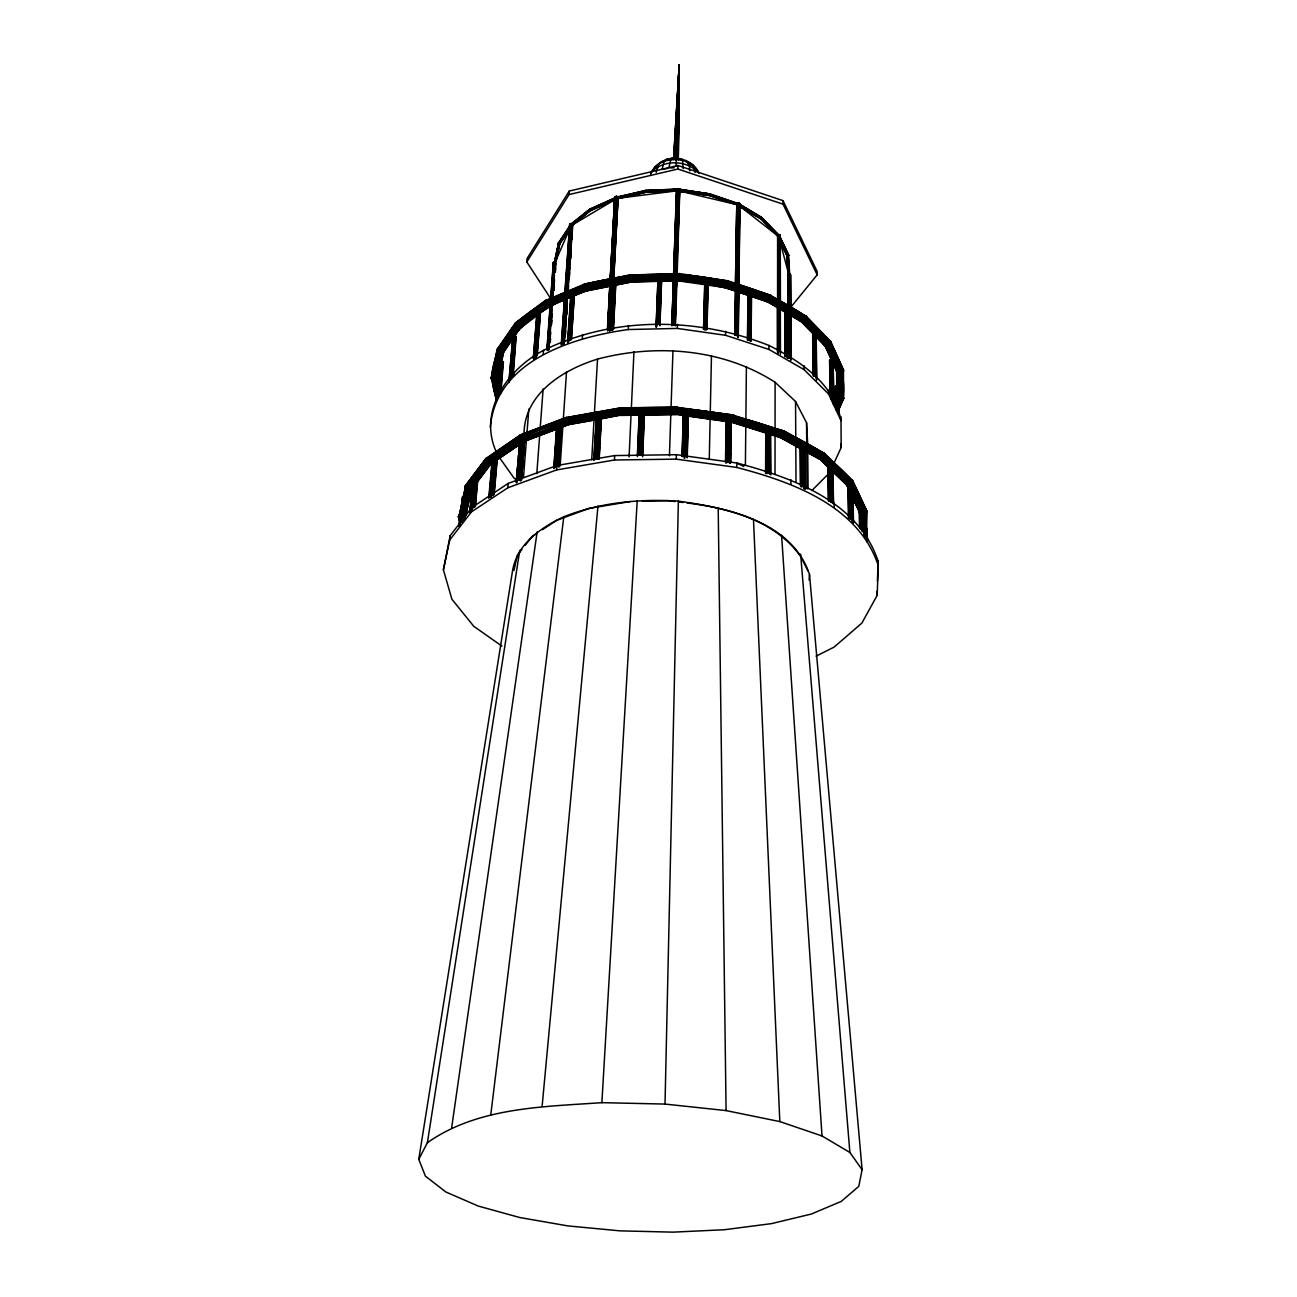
<?xml version="1.0" encoding="UTF-8"?>
<svg xmlns="http://www.w3.org/2000/svg" width="1297" height="1297" viewBox="0 0 1297 1297"><rect width="100%" height="100%" fill="white"/><g stroke="black" fill="none" stroke-linecap="round" stroke-linejoin="round"><path stroke-width="1.5" d="M775.022 474.524L775.055 434.414M775.055 428.399L775.103 382.275C723.013 348.698 656.59 343.543 597.528 359.091C562.947 369.758 523.972 393.85 524.02 434.43M777.584 353.108L777.584 306.611M777.584 300.547L777.6 234.838L779.692 234.789L780.048 236.378M777.811 353.124L777.973 306.465M777.811 300.58L777.973 234.676M618.15 197.76L616.529 196.366L614.697 197.42L610.32 279.26M768.246 473.373L768.375 428.123L767.062 428.302L766.9 473.551M768.959 345.472C800.346 360.955 834.295 383.928 841.04 420.633L828.588 394.012L804.091 369.629L768.943 349.444L768.959 345.472C697.3 316.922 613.4 316.079 543.524 350.368C507.678 369.159 477.88 410.971 496.2 451.778M768.926 473.437L768.375 428.123M769.559 473.583L769.056 428.188M769.996 473.989L770.094 432.712M770.094 473.843L769.672 428.35M770.499 474.151L770.207 428.594M770.823 474.913L770.661 428.999M765.587 473.243L765.797 429.21M765.846 473.616L766.511 428.545L766.349 471.816M767.548 473.405L767.694 428.156M785.674 356.026L785.577 311.961L785.22 313.582M677.861 190.951L646.003 192.134L618.134 198.506L646.101 192.232L645.857 190.351L677.942 189.151M646.101 192.232L645.906 190.367L615.686 197.857L646.117 190.983M735.853 284.837L736.826 203.37L738.868 202.948L739.922 204.359M747.818 338.987L748.239 294.727M748.158 338.776L748.58 294.5M748.58 338.614L749.001 294.338M749.034 340.544L749.471 294.257M749.536 340.544L749.958 294.257M750.006 340.625L750.428 294.338M750.444 340.771L750.85 294.484M750.785 340.998L751.19 294.711M751.044 341.257L751.579 295.262M678.218 158.039L679.223 64.85L673.532 159.612M678.234 159.401L679.223 64.85L673.646 159.012M678.299 159.823L679.223 64.85L673.905 158.672M745.402 465.299L745.791 427.005M745.872 418.947L746.407 366.548M747.461 339.846L748.012 294.986L747.591 340.138M678.023 158.996L679.223 64.85L674.294 158.364M735.253 335.112L735.788 290.868M735.675 334.853L736.21 290.496M736.274 284.448L737.263 203.078L736.534 204.748M737.523 336.831L738.123 290.22M738.204 284.14L739.258 203.094M737.636 336.815L737.944 308.41M738.625 260.34L739.339 205.996L761.615 219.161L762.231 217.766L738.269 203.418L737.555 204.391L709.524 194.874L679.952 190.691L679.579 189.022L677.472 188.681L676.483 189.654L673.629 273.748M737.863 337.025L738.463 290.431M738.544 284.351L739.598 203.305M738.123 337.285L738.723 290.674M738.771 286.637L739.841 203.564M816.056 656.185L834.101 647.106L861.889 623.079L877.21 595.291L878.231 565.362C858.241 505.652 792.354 482.03 736.809 467.439L736.858 463.013L676.385 454.696L614.665 455.571L557.013 465.493L508.197 483.408L471.849 507.549L450.14 535.726L443.396 569.837L451.907 599.246L473.778 626.321L501.939 646.101M738.269 337.56L738.852 290.966M738.917 286.913L739.971 203.856M777.6 234.838L777.422 235.908M677.958 158.623L679.223 64.85L674.797 158.137M730.454 463.256L731.119 417.893M730.6 462.462L731.346 418.266M735.415 289.231L734.767 335.534L735.642 288.955M735.464 285.21L736.826 203.37L735.415 285.259M735.318 335.015L735.934 290.658M736.015 284.627L737.134 203.143L737.118 204.002L738.463 203.483M735.723 334.675L736.307 292.133M736.42 284.027L737.523 202.981M736.177 334.594L736.761 292.052M736.858 283.946L737.961 202.883M736.664 334.594L737.231 292.036M737.328 283.93L738.415 202.883M737.118 334.658L737.685 292.101M737.798 283.994L738.868 202.948M737.782 336.734L738.155 308.54M738.625 272.321L739.501 205.899L761.793 219.031L739.776 205.558M725.461 462.202L726.271 418.007M725.834 463.029L726.579 417.65M726.32 447.141L726.742 421.509M726.304 462.737L727.033 417.358L728.946 417.002L730.746 417.553L730.081 462.932M726.839 447.4L726.968 439.521M726.887 462.526L727.601 417.148M727.552 462.413L728.265 417.018M728.249 462.397L728.946 417.002M728.93 462.478L729.611 417.083M729.546 462.656L730.227 417.277M729.838 463.094L729.984 453.237M730.292 462.802L730.438 452.945M730.843 425.335L730.908 421.395M677.666 152.949L679.223 64.85L677.212 113.066M677.666 158.639L679.223 64.85L675.397 157.877M768.943 349.444L725.574 335.291L725.639 331.286M777.989 235.697L778.411 234.595L778.427 300.191L778.557 234.595L778.767 301.228M859.506 527.522L859.83 511.375L860.77 514.115L852.405 496.394M709.281 458.781L710.14 418.347M710.27 412.284L711.469 355.67M815.197 334.172L812.668 335.08L815.148 336.247M859.911 527.701L860.138 512.655M860.414 527.036L860.559 519.465M677.666 133.121L679.223 64.85L677.52 113.098M677.18 158.234L679.223 64.85L675.948 159.871M862.1 1169.683L849.875 1152.466L822.022 1135.961L779.821 1121.581L726.077 1110.589L665.021 1104.071L678.38 501.145C639.551 498.68 600.203 502.442 563.79 516.757C540.962 527.62 517.341 543.638 512.623 570.323L418.769 1159.34L425.416 1176.152L445.925 1192.024L478.204 1206.048L519.757 1217.526L567.924 1225.908L619.95 1230.853L673.062 1232.15L724.504 1229.718L771.488 1223.622L811.274 1214.057L841.186 1201.444L858.792 1186.366L862.1 1169.683L809.506 574.49C791.883 521.329 727.179 507.84 678.38 501.145M706.719 328.092L707.74 283.703M706.768 329.519L707.984 283.978M707.011 329.26L708.13 284.286M863.235 518.573L863.316 514.747L865.877 513.677L866.785 510.791L852.778 480.879L824.454 453.431L783.972 430.928L732.675 415.559M864.175 518.427L864.256 514.569M703.509 329.26L704.774 283.719L703.704 328.092M704.044 327.882L705.114 283.492M704.417 317.652L704.903 297.499M704.417 329.73L705.519 283.346M704.855 317.797L704.936 313.777M704.903 329.649L705.99 283.265M705.39 329.649L706.427 285.275M705.876 329.73L706.914 285.356M706.427 329.746L707.335 285.502M864.759 529.662L865.131 514.212L863.429 510.58M865.504 529.192L865.845 509.559L852.226 480.393L849.794 480.133M866.023 530.538L865.845 509.559M866.493 529.095L866.915 511.537L852.226 480.393M676.629 157.91L679.223 64.85L677.65 119.113M682.449 456.69L683.795 411.262M682.935 456.414L684.265 410.971L686.21 410.679L687.977 411.295L686.697 456.739M683.535 456.22L684.865 410.776M684.151 458.1L685.529 410.679M684.848 458.117L686.21 410.679M685.578 456.236L686.891 410.792M686.194 456.447L687.491 411.003M686.762 441.11L687.102 429.275M686.81 456.625L687.588 428.983M687.053 457.095L688.334 411.652L687.264 457.873M830.096 392.343L829.577 360.469L831.62 359.512L832.787 401.065M682.011 455.847L683.454 411.603M682.206 456.236L682.854 434.527M683.081 426.616L683.438 414.781M676.094 166.081L676.256 158.169C665.507 157.553 655.115 164.152 650.559 173.798M725.574 335.291L677.358 328.433L677.488 324.428M736.809 467.439L676.256 459.138L676.385 454.696M614.681 198.084L610.174 279.422M671.895 324.218L673.419 279.812L672.089 325.644M671.878 325.693L673.419 281.141M673.581 275.321L676.791 189.07M673.775 274.834L676.645 189.249L676.612 191.097M672.43 325.352L673.937 281.19M674.132 275.159L677.083 188.843M790.862 307.162L817.175 274.834L783.015 204.148L677.845 169.032L677.958 165.481L569.286 191.048L527.101 258.508L526.809 261.962L551.014 299.056M672.819 325.19L674.327 281.027M674.537 274.996L677.472 188.681M673.289 325.109L674.78 280.946M674.975 274.915L677.909 188.6M669.43 455.814L670.792 415.348M671.068 407.258L672.965 350.612M673.759 325.093L675.251 280.93M675.461 274.915L678.363 188.584M674.229 325.174L675.721 280.995M675.915 274.98L678.817 188.649M674.667 325.304L676.142 281.141M676.337 275.126L679.223 188.795M675.024 325.515L676.499 281.352M676.758 273.327L679.579 189.022M675.153 324.266L676.029 298.018M676.369 287.934L676.629 279.86M676.839 273.797L677.31 259.676M677.715 247.565L678.655 219.306M678.98 209.222L679.596 191.048L709.443 195.085L709.686 193.966L679.887 189.589L679.758 191.308L679.92 189.475L709.394 193.869M675.445 325.839L676.969 279.876M677.131 275.321L679.823 189.281L709.686 193.966M877.421 581.088L878.101 561.098C858.192 501.372 792.402 477.62 736.858 463.013L743.748 466.482M656.071 327.136L657.903 280.752L658.325 281.644M656.169 326.844L658.001 280.444M656.412 326.568L658.228 280.184M656.736 326.358L658.568 279.957M657.741 306.06L658.211 293.949M657.239 324.185L658.973 279.795M657.709 324.104L659.362 281.741M658.211 324.104L659.849 281.725M658.681 324.169L660.4 279.795M659.541 308.216L659.768 302.169M659.119 324.331L660.838 279.941M659.492 320.164L660.189 302.006M660.805 285.891L661.6 280.736L659.93 325.417M659.492 324.542L661.194 280.168M659.816 325.725L661.454 280.444M679.823 189.281L679.855 191.226L709.362 195.263L736.809 204.391L709.297 195.393L679.596 191.048L709.086 195.166M639.697 454.939L642.339 409.544L644.074 410.225L642.145 455.636M640.394 454.971L642.339 409.544M641.075 455.101L643.004 409.674M641.675 455.328L643.588 409.917M642.485 455.993L644.398 410.582M642.631 456.787L644.56 410.987M637.33 456.544L639.324 410.76M637.54 455.782L639.518 410.371L641.658 409.512M637.897 455.442L639.875 410.03M638.416 455.182L640.378 409.771M639.016 455.004L640.977 409.593M629.094 456.868L631.055 414.424M631.347 408.36L633.957 351.779M490.298 427.28C495.94 360.809 572.577 337.301 628.251 329.535L628.445 325.547M443.396 569.837L449.719 540.006L471.443 511.877L507.824 487.785L556.705 469.903L614.438 459.997L614.665 455.571M610.952 277.85L611.584 265.772M612.119 255.687L612.865 241.599M613.384 231.531L614.13 217.442M677.893 190.627L645.89 191.81L617.68 198.344L676.531 190.886L645.955 191.988L618.102 198.392L618.15 197.355L613.757 278.855M607.807 325.644L609.995 285.308M607.969 325.871L608.925 307.746L608.115 326.017M610.141 285.599L609.168 303.725L610.255 285.68M610.579 277.558L611.552 259.432M611.779 255.412L612.865 235.292M613.092 231.271L614.729 197.728M608.731 330.411L611.146 286.394M611.471 280.395L616.075 196.382M609.217 330.395L611.617 286.394M611.941 280.395L616.529 196.366M609.671 329.243L612.071 284.983M609.655 330.962L612.168 284.675M612.411 280.46L616.983 196.431M609.882 330.686L612.395 284.416M610.206 330.476L612.719 284.189M612.946 278.596L617.388 196.577L618.102 198.376L616.172 198.83M611.584 310.21L611.033 320.505L611.552 312.593M612.46 294.322L612.784 288.096M613.222 280.217L617.502 197.014M610.611 330.33L613.124 284.027M613.659 278.709L618.004 197.047L613.351 280.444M611.082 330.249L613.578 283.946M611.584 330.249L614.065 283.946M612.071 330.313L614.551 284.027M612.508 330.476L614.989 284.189M612.897 328.319L613.546 316.241M614.081 306.189L614.827 292.101M612.978 328.676L615.345 284.4M613.254 328.952L615.605 284.675L615.475 285.859M613.432 329.551L615.767 284.967M567.697 291.517L572.48 224.997C572.528 222.111 568.329 224.089 569.983 226.262L558.342 243.949L554.419 263.826L559.185 244.306L569.902 228.353M596.328 458.895L598.89 413.581L601.241 414.359L598.825 457.695M597.025 458.943L599.571 413.646M597.69 459.106L600.219 413.792M598.533 451.891L598.857 445.99M599.846 428.286L600.057 424.346M598.257 459.349L600.787 414.035M599.003 459.219L599.652 447.4M599.879 443.461L600.965 423.779M599.23 458.846L601.549 414.732M607.418 329.406L609.833 285.421M607.596 330.865L609.914 285.129M610.255 279.131L614.973 196.852M610.774 277.753L611.584 261.556M611.989 255.622L612.881 237.432M613.319 231.498L614.178 213.275M607.904 330.654L610.32 286.637M610.757 278.644L615.264 196.625M608.293 330.492L610.709 286.491M611.033 280.476L615.637 196.463M612.557 294.516L612.784 290.496M591.708 459.787L594.042 419.515M594.383 413.467L597.528 359.091M593.848 460.403L596.425 415.121M593.88 460.013L596.701 414.359L598.89 413.581M594.399 459.203L594.626 455.263M595.064 447.384L595.972 431.642M596.409 423.779L596.75 417.877M594.496 459.333L597.074 414.035M595.518 447.708L595.972 439.845M596.863 424.087L597.204 418.185M595.031 459.089L597.593 413.792M595.647 458.943L598.209 413.63M418.769 1159.34L427.394 1142.722C477.669 1107.184 542.778 1106.844 601.873 1102.661L637.216 500.61M582.337 338.452L582.58 334.48M563.336 329.6L563.595 325.563M564.568 311.426L564.843 307.389M566.205 287.204L565.8 293.268L570.907 223.57M567.032 275.094L567.438 269.046M568.264 256.936L568.67 250.872M569.642 236.735L570.048 230.688M558.294 466.272L561.098 425.092M558.504 466.434L559.039 458.603M559.704 448.811L560.369 439.002M560.904 431.171L561.293 425.286M558.731 466.612L561.52 425.432M559.007 466.985L561.796 425.805M559.169 465.801L561.893 426.194M567.519 342.619L570.745 296.251M567.827 342.068L570.939 295.992M568.151 341.857L571.264 295.765M560.158 466.012L562.866 425.951M563.271 419.936L566.513 371.866M568.508 341.695L568.783 337.69M569.594 325.66L569.999 319.662M570.81 307.648L571.345 299.639M568.556 341.711L571.669 295.619M569.156 339.619L572.123 295.538M569.642 339.619L572.593 295.538M570.113 339.701L573.079 295.619L574.036 297.418M570.567 339.846L573.501 295.765M570.923 340.057L573.874 295.975M571.345 338.322L574.149 296.251M571.442 339.214L574.295 296.543M561.228 345.245L564.471 298.537M564.746 294.516L569.642 224.3M561.439 344.435L564.665 298.278M565.022 293.365L569.837 224.024M561.747 344.224L564.957 298.067M565.346 292.927L570.113 223.814M561.747 343.867L565.184 299.915M565.687 293.219L570.485 223.651M553.819 467.179L556.883 423.649L559.38 422.611L556.413 465.769M567.194 275.175L567.47 271.138M568.459 257.017L568.735 252.98M554.014 468.395L557.143 423.292M562.558 343.981L565.622 299.834M554.208 467.941L554.467 464.018M554.873 458.133L555.829 444.417M556.105 440.494L557.045 426.778M554.419 468.104L557.548 423M563.028 343.981L566.076 299.834M566.627 291.793L571.345 223.57L572.642 225.078M555.311 458.473L555.716 452.588M556.526 440.834L557.062 432.987M554.954 467.877L558.067 422.773M563.514 343.705L566.578 299.234M567 293.171L571.799 223.635M566.984 299.494L563.936 343.916L567.292 299.656M567.486 291.728L572.204 223.781M555.732 465.801L558.699 422.644M564.438 342.084L567.356 299.704M567.908 291.614L572.82 224.235M565.265 334.204L565.962 324.088M566.643 313.987L567.211 305.914M568.183 291.76L568.589 285.697M569.156 277.607L569.837 267.506M570.404 259.432L571.085 249.316M571.782 239.215L572.334 231.142M565.395 334.869L565.67 330.865M566.773 314.814L567.048 310.794M569.399 276.683L569.675 272.678M570.631 258.622L570.907 254.617M572.009 238.567L572.285 234.546M556.705 469.903L557.013 465.493M557.094 465.85L560.045 422.692M557.742 466.028L560.693 422.871M526.809 261.962L569.043 194.566L569.286 191.048M563.238 342.181L566.367 298.229M566.789 292.247L571.62 224.316L589.94 209.595L616.448 197.906M809.117 580.018L809.506 574.49M563.611 343.818L566.789 299.429M567.227 293.381L572.139 224.803L590.475 210.357L615.945 198.522L590.313 210.211C588.676 207.147 592.81 210.779 590.313 210.211M536.812 473.697L539.665 435.37M540.119 429.307L543.119 388.97M546.912 349.363L550.204 304.665M550.625 299.202L553.333 262.513L555.424 261.881M547.075 349.623L550.35 305.476M550.787 299.461L553.511 262.27M547.237 350.368L550.609 305.719M551.063 299.704L553.787 262.059M547.593 350.222L550.868 306.06M551.468 298.034L554.143 261.913L555.764 262.805L555.181 270.797M547.691 350.044L548.436 340.009M548.874 333.994L549.62 323.974M550.074 317.943L550.966 305.914M551.403 299.899L552.295 287.853M552.733 281.838L553.624 269.808M547.983 350.53L551.387 304.6M551.809 298.602L554.224 262.237M548.501 349.671L551.776 305.249M552.23 299.185L554.986 261.816M548.696 349.704L552.117 303.271M552.409 299.218L555.084 262.886L558.942 244.29L558.164 243.22L571.328 224.689M548.955 349.736L549.247 345.699M549.555 341.646L551.922 309.335M552.668 299.234L553.106 293.187M553.414 289.134L554.451 274.996M554.743 270.96L555.538 262.886M549.896 342.7L550.625 332.713M551.209 324.736L551.938 314.733M553.706 290.771L554.435 280.784M550.268 342.489L550.577 338.485M551.598 324.428L551.89 320.424M554.095 290.317L554.386 286.297M555.424 272.24L555.716 268.236M490.671 497.075L493.881 454.89L495.162 454.825L492.293 495.178M543.232 354.324L543.524 350.368M549.733 341.63L550.512 331.529M550.966 325.466L551.89 313.339M553.722 289.101L554.484 279.001M555.1 270.911L555.716 262.837M533.78 359.415L537.363 313.615M534.283 353.043L535.061 343.089M535.531 337.123L536.31 327.168M536.78 321.202L537.25 315.22M534.186 359.269L537.752 313.469L539.941 313.825L540.136 315.22M534.64 359.188L538.206 313.388M535.272 357.194L538.677 313.388M535.742 357.275L539.147 313.469M536.18 357.421L539.584 313.615M536.715 355.637L539.941 313.825M536.99 355.897L540.217 314.085M537.266 354.778L540.379 314.377M519.465 480.409L522.723 439.424L520.794 438.937M520.081 480.62L522.723 439.424M520.664 476.696L520.989 472.675M523.453 440.315C522.723 443.282 526.015 440.477 523.34 439.813L566.238 422.725L619.804 413.192L639.567 412.884M520.632 480.895L523.858 440.169M520.924 478.917L521.378 473.016M522.01 465.137L522.788 455.296M523.421 447.433L523.988 440.105M521.216 478.885L524.41 439.829M521.443 479.647L524.669 439.472M521.54 480.003L524.62 441.029M523.502 477.037L526.485 439.018M526.971 433.003L528.852 408.993M533.343 358.167L536.618 316.371M533.375 358.475L537.055 313.825M516.141 481.592L520.259 439.132L565.881 421.817L619.658 412.235L639.486 411.927M516.352 482.792L519.951 438.062M516.482 482.403L516.79 478.528M517.114 474.637L518.2 461.051M518.524 457.16L519.448 445.503M516.773 482.516L520.908 437.575L517.471 480.344M518.103 480.263L521.54 437.462M518.784 480.279L522.075 439.116M507.824 487.785L508.197 483.408M511.748 375.53L514.65 335.939L510.645 377.427M512.185 375.676L515.104 336.004M512.558 375.887L515.525 336.15M512.996 374.152L515.898 336.361M513.207 374.72L516.174 336.62M513.823 375.676L514.163 371.753M508.894 382.323L512.769 336.896M508.927 382.615L512.98 337.463M509.64 379.616L513.353 336.15M509.721 379.194L510.386 371.282M510.888 365.365L511.731 355.491M512.072 351.536L513.255 337.723M510.029 379.486L513.725 336.004M511.115 377.427L514.65 335.939M490.315 495.13L493.865 454.907L492.52 456.414M499.523 392.732L501.826 361.312L500.269 361.733L496.962 398.941M490.769 497.059L494.497 454.809M499.945 392.878L502.296 361.393M500.188 390.786L500.529 386.879M501.226 379.048L501.744 373.179M500.318 393.072L502.717 361.539M491.45 497.075L495.162 454.825M500.577 393.315L503.074 361.733M503.333 361.976L500.966 391.905L500.026 387.446M492.892 495.373L496.427 455.15M493.411 495.649L496.929 455.425M493.962 493.962L497.302 455.766M494.189 494.335L497.335 458.133M495.94 400.66L496.281 396.769M496.735 399.719L500.075 361.976M497.254 398.746L500.561 361.523M488.726 498.259L492.584 455.669M497.805 396.655L500.934 361.393M489.147 497.578L492.876 455.344M498.226 392.602L498.761 386.733M499.442 378.902L499.961 373.033M498.243 396.574L501.372 361.312M489.763 495.308L493.314 455.085M499.069 392.667L501.826 361.312M620.679 409.317L619.853 407.923L620.631 415.429L640.799 415.105M472.757 508.748L475.918 474.832M473.583 506.884L476.55 474.961M474.167 507.095L476.939 477.166M475.367 497.351L475.918 491.368M476.664 483.392L477.02 479.404M474.653 507.37L477.426 477.458M475.269 503.09L476.194 493.119M476.566 489.147L477.474 479.177M475.172 505.717L477.945 475.804M475.367 506.446L477.945 478.155M542.114 1106.454L597.982 505.976M469.773 512.153L473.129 475.902L475.253 474.799L472.092 508.716M469.968 512.51L473.292 475.545M470.244 511.148L473.616 475.253M470.698 510.921L474.07 475.01M472.465 495.195L472.838 491.206M471.443 508.764L474.621 474.848M471.443 511.877L471.849 507.549M460.305 522.675L461.051 514.228M461.619 508.311L462.397 500.415M460.678 522.269L463.726 496.443L461.246 522.14M460.743 522.415L461.116 518.476M462.072 508.602L462.445 504.646M461.894 522.091L464.164 498.372M462.721 520.178L465.007 496.459M463.353 520.324L465.623 496.605M464.099 518.573L466.174 496.832M464.537 518.865L466.434 499.102M464.845 519.189L466.725 499.426M465.185 517.568L466.871 499.783M458.976 525.723L459.835 519.189L459.089 526.063M459.446 526.777L463.159 496.573M459.592 525.755L462.348 497.059M460.192 522.48L462.689 496.783M554.241 263.696L554.549 261.832M449.719 540.006L450.14 535.726M766.932 300.369L767.24 301.536L801.708 321.948C805.08 323.326 808.988 315.771 804.335 315.836L800.865 313.777M800.898 319.581L801.238 321.591L824.957 345.877C827.454 348.277 832.593 344.532 830.599 341.5L806.118 316.273L770.142 295.084L726.79 280.833L685.124 274.753M648.97 275.142L630.472 274.786L584.444 284.011L583.78 286.183L586.244 291.031L631.185 282.065L631.526 280.752M662.086 169.615L664.032 161.298L666.172 159.547L669.268 159.839M676.71 189.508L645.776 191.097L677.926 189.913M679.109 274.397L679.255 273.554L727.536 280.8L727.309 284.578L725.526 287.707L768.035 301.877L802.308 322.094M725.785 287.707L678.785 280.914L679.255 273.554M832.82 463.694L830.793 462.008L831.458 502.458M836.824 387.09L836.954 369.645C834.555 374.703 844.833 374.703 843.423 369.694L830.599 341.5L829.35 340.803L835.122 353.562M490.752 1115.047L563.79 516.757M790.651 314.36C820.239 331.708 844.315 364.587 838.592 400.335L841.218 400.773L843.585 398.957L843.423 369.694L842.45 368.526L842.58 396.217L843.666 398.244L838.154 411.165M761.615 219.161L762.117 217.685M677.147 407.744L733.599 414.959L733.94 416.483L731.881 422.287L688.529 416.191M644.706 415.056L676.823 414.57L677.31 407.031L619.853 407.923M451.696 1127.515L537.136 531.948M656.233 172.355L658.892 163.714C671.603 156.434 692.209 158.445 698.824 172.923M561.05 427.507L568.475 424.719L569.124 423.179M568.475 424.719L565.881 421.817L566.124 417.537L620.047 407.906M788.073 274.234L789.97 274.089L788.722 273.894L789.014 307.389M427.394 1142.722L519.789 550.285M788.073 272.111L786.922 255.396L788.463 255.704L787.814 254.601M586.244 291.031L587.298 289.653M789.808 274.559L790.311 275.596M519.578 439.861L519.773 441.628L486.715 463.11L466.207 490.234L464.537 497.918M495.567 458.214L521.378 440.64L519.643 437.3L520.502 434.852L566.124 417.537L567.454 418.104M805.242 444.887L803.913 443.574L800.784 443.882M499.637 371.234C502.02 376.389 494.838 384.69 491.287 378.448L497.562 348.78L499.783 347.936M491.563 379.146C492.779 345.44 517.357 320.116 544.708 303.563C586.114 282.033 632.92 274.996 679.19 276.601C742.322 282.697 820.985 304.649 843.163 371.85M494.125 367.975L496.151 358.15M496.962 354.227L498.161 348.326M554.111 263.55L558.602 242.896L559.866 243.609L558.942 244.29M554.646 263.907L559.007 243.593M555.91 261.021L559.591 244.225L570.275 228.126M556.251 260.892L559.866 243.609M501.112 361.49L501.907 357.68M502.701 353.886L503.512 350.077M500.01 368.072L497.61 379.47L498.826 384.755M500.804 364.262L503.771 350.822L501.42 362.949M679.66 191.308L680.001 189.881L709.67 194.177M569.983 226.262L569.95 225.321M460.808 519.416L458.733 517.941L465.818 485.483L467.455 485.062M459.251 518.573L460.516 512.785M463.434 499.264L465.51 489.618L486.083 462.38L520.259 439.132M459.965 519.076L461.213 513.304M464.958 500.269L467.05 490.704L473.048 482.76M465.882 500.512L467.958 490.996L472.74 484.673M554.646 262.756L558.521 244.095L570.226 226.343M465.137 508.148L468.882 491.093L472.448 486.375M464.78 513.628L469.741 490.963L473.308 486.278M465.137 515.12L470.519 490.655L472.886 487.542M466.385 509.802L470.924 489.131M554.467 262.659L558.521 244.095M465.347 516.433L471.216 489.893M465.753 515.768L471.703 488.807M601.16 418.899L621.085 414.635L600.543 418.218M513.952 570.469L517.357 555.343L521.897 549.539M488.726 458.214C482.144 456.544 486.878 467.342 491.206 463.726M540.168 305.362L546.637 300.515C541.108 299.996 547.674 310.81 549.604 305.444C520.113 322.791 487.948 354.843 497.983 392.083M558.213 243.771L570.323 224.754L590.394 208.849M553.333 262.513L554.467 264.766L554.159 262.869M471.524 489.536C469.611 493.282 462.656 489.52 465.218 485.97L485.824 458.603L520.502 434.852L522.432 435.176M459.965 522.983L458.36 516.482L459.56 514.504M630.472 274.786L631.185 282.065M521.151 325.936L503.204 352.865C500.918 355.086 495.989 352.589 497.14 349.379L515.493 322.888L545.421 300.45M520.616 327.93C517.438 330.589 512.185 323.618 516.757 322.337L496.978 350.822M492.503 375.822L491.287 378.448M866.412 527.863L866.364 529.76L866.428 510.11M789.451 276.148L789.208 274.51M615.491 198.49L614.956 199.203M614.891 198.019L646.149 191.226M704.547 283.994L706.087 285.632M864.013 506.851L862.521 505.133L863.186 530.992M569.788 228.564L554.905 262.837M833.695 404.307L836.062 398.909M834.506 403.156L836.111 399.541M834.538 403.951L836.127 400.351M838.705 404.486C848.368 372.531 827.826 341.37 803.751 321.753C767.208 295.667 723.191 283.897 678.931 280.071C622.106 278.255 561.147 288.777 517.762 328.206C502.701 346.072 489.212 370.342 497.529 394.11M838.77 406.301C850.492 374.055 829.01 341.176 804.48 321.283C767.759 295.051 723.483 283.2 678.996 279.358C621.863 277.542 560.58 288.112 516.968 327.784C500.48 346.656 487.802 372.904 497.562 397.887M843.52 397.514L838.867 407.988C852.21 375.303 830.307 340.9 805.161 320.651C768.262 294.273 723.775 282.373 679.061 278.498C621.652 276.666 560.045 287.302 516.238 327.184C498.956 346.639 486.845 373.925 497.221 399.573M838.235 410.468L843.666 398.244M833.76 463.661L841.186 447.449L840.975 416.726M838.251 386.652C837.197 384.836 833.079 387.057 835.917 388.046M524.75 440.591L523.404 441.628L557.71 428.594M650.624 173.847L654.904 166.973L661.924 161.558L665.15 161.379M570.583 226.667L558.731 244.209L570.323 226.651M516.06 322.515L496.946 350.077L491.255 377.735L496.297 399.946M521.183 326.698L502.588 353.319L496.994 380.021L498.632 387.187M464.812 486.602L486.375 458.198M464.634 487.332L485.289 459.916L520.129 435.938M466.58 485.175L475.026 473.972M477.442 470.779L487.088 457.987M464.699 488.11L485.337 460.727L519.643 437.3L565.492 419.936L619.512 410.29L677.277 409.382L733.875 417.342L784.523 433.393L825.216 455.977L853.118 483.035L866.801 512.299M464.991 488.888C492.114 443.088 546.037 422.66 596.442 415.364M476.664 478.009L487.477 463.71L492.325 460.419M476.339 479.939L488.304 464.131L491.531 461.943M477.231 480.085L489.147 464.358L492.374 462.17M476.356 481.803L479.89 477.15M486.975 467.828L490.509 463.159M476.874 481.576L489.958 464.358M476.437 482.857L490.558 463.969M476.242 483.327L491.579 463.142M525.285 545.226L532.127 536.488L537.396 533.002M736.696 204.553L736.518 204.034M709.475 193.723L738.512 203.613M811.841 490.574L828.28 474.037M572.869 224.332L591.01 209.482L571.928 224.657M571.734 224.446L589.94 209.595M574.733 222.792L591.01 209.482M652.537 170.993C665.004 159.353 687.491 160.196 698.807 173.068C694.041 162.401 681.736 157.115 671.052 158.396L668.847 168.026L663.788 169.226M570.323 224.754L590.103 208.817M570.356 225.321L590.735 209.093M570.485 225.516L590.881 209.287M571.02 225.97L591.108 209.709M571.231 226.035L591.173 210.114M465.818 485.483L458.733 517.941M570.826 225.856L572.139 224.803M515.12 323.439L545.988 300.369M514.925 324.12C559.104 283.784 621.295 273.002 679.255 274.851C724.407 278.758 769.299 290.82 806.539 317.489M519.157 321.153L528.852 313.874M514.958 324.882C559.12 284.578 621.295 273.829 679.239 275.677C724.342 279.568 769.234 291.614 806.458 318.268M520.065 328.303L549.442 306.124L569.221 297.84M485.451 459.203L521.086 434.722M493.541 454.923L496.751 452.718M514.406 440.656L517.616 438.467M496.346 458.668L518.881 443.347M498.372 457.906L505.003 453.399M509.98 450.01L518.265 444.385M495.6 459.981L519.773 443.542M496.556 459.754L519.773 443.979M496.2 460.338L519.465 444.531M495.649 460.759L518.978 444.903M542.422 529.695L556.494 520.405L588.903 508.424L630.261 501.55M519.821 441.693L486.715 463.11L520.762 439.926L566.238 422.725L523.404 439.878L566.659 423.519L596.296 418.25M782.383 431.317C787.911 429.194 781.605 442.131 780.081 436.132M519.773 441.628L521.378 440.64M572.074 225.127L615.427 199.333M666.982 159.304L665.718 160.001L670.436 159.499M590.475 210.357L614.973 199.219M589.908 209.012L616.253 197.468M589.892 209.368L616.14 197.29M590.038 209.806L615.751 198.084M590.167 210.017L615.848 198.328L646.182 191.47M590.654 210.454L615.264 199.349M590.946 210.471L613.676 200.127M544.967 300.742L584.85 284.011L585.758 284.708M544.643 301.244L585.287 284.238M560.369 300.936L565.751 298.683M572.934 295.667L580.116 292.668M547.464 306.854L585.79 290.804L631.347 281.854M572.804 296.332L587.184 290.317M586.957 290.771C544.189 304.341 486.732 339.133 498.859 391.905M520.048 435.192L566.53 417.472M521.751 434.835L566.984 417.666M519.74 435.743L565.573 418.364L620.469 408.636M519.594 436.473L565.589 418.818M535.953 435.695L545.162 432.225M515.412 338.063L516.336 336.896M524.101 440.413L557.775 427.686M561.52 426.275L567.129 424.151L596.62 418.915M522.74 441.515L556.364 428.821M560.109 427.41L569.01 423.892M560.499 427.637L568.783 424.411M523.988 441.499L557.353 428.918M502.604 363.387L503.495 362.252M804.756 451.032L820.839 459.77L823.822 458.425L825.216 455.977L824.924 453.837L783.501 430.831M569.043 194.566L677.845 169.032M615.653 197.63L646.068 190.772M617.939 198.084L646.182 191.713M616.059 198.7L646.182 191.907M584.12 284.254L630.666 275.077L648.857 274.624M583.893 284.724C658.098 264.831 742.387 271.997 806.41 316.808M591.643 283.508L595.566 282.714M617.145 278.352L621.068 277.558M598.744 287.983L608.358 286.053M617.988 284.108L631.461 281.4M565.8 417.829L620.258 408.15M565.476 419.077C620.728 405.572 678.25 405.345 733.94 416.483C778.395 428.042 823.206 445.925 853.248 482.241L850.702 485.727L831.815 467.471M600.3 414.683L619.561 411.246L639.437 410.938M600.235 417.553L619.998 414.035L639.664 413.727M567.6 424.589L596.944 419.369M600.851 418.672L620.971 415.137M568.07 424.768L597.56 419.547M788.057 254.601L788.981 275.856L787.83 255.995L780.21 239.588L787.83 255.995L788.722 274.915L789.16 273.894L789.581 274.769L789.614 307.162M670.646 167.945L674.245 167.783M823.125 453.269L853.118 481.511M677.942 189.2L645.776 190.497L616.026 197.176M645.76 190.87L677.942 189.475M645.809 191.34L677.909 190.156L676.548 190.189M645.841 191.583L677.893 190.4M645.776 191.097L676.548 190.205M630.115 274.964L679.271 273.764M660.984 274.332L679.174 273.878M630.796 281.757L678.882 280.59M631.007 282.033L678.834 280.882M642.339 501.274L667.906 500.658L675.088 501.534M628.251 329.535L677.358 328.433M619.69 408.198L677.326 407.29L733.794 415.251M619.577 408.717C690.523 403.886 764.954 414.489 825.216 454.42M643.425 410.873C697.591 408.847 754.157 417.634 801.951 444.093M643.458 411.879C697.478 409.852 753.865 418.607 801.53 444.984M643.507 412.819C691.236 409.836 738.804 419.596 783.453 436.068C814.954 451.956 850.005 471.297 861.727 506.965M643.588 413.678L677.018 413.159L684.994 414.278M620.209 414.716L639.761 414.424M643.685 414.359L676.937 413.84L684.881 414.959M620.42 415.202L640.896 414.829M644.609 414.829L676.872 414.327M614.438 459.997L676.256 459.138M601.873 1102.661L665.021 1104.071M789.046 307.292L787.83 255.995L779.789 239.669M832.269 470.941L848.919 486.164L831.636 469.482M679.061 502.02L683.049 502.506M687.021 502.993C728.314 507.905 775.168 520.6 800.281 556.04M770.142 295.084C772.769 296.348 770.207 301.828 767.581 301.812L725.526 287.707M688.983 414.829L726.904 420.163M680.649 414.31L684.557 414.862M690.393 415.672L694.284 416.224M700.137 417.05L704.028 417.585M717.663 419.515L723.515 420.325M688.853 415.51L726.579 420.812M684.784 415.429L676.758 414.278L684.686 415.672M688.464 415.915L727.52 421.395M679.839 190.335L709.589 194.647M679.563 191.259L709.216 195.474M692.922 276.423L696.862 276.991M700.818 277.574L704.757 278.142M710.675 279.001L714.631 279.585M718.57 280.152L722.51 280.736M788.981 275.856L787.587 254.65M737.118 204.002L709.637 194.404L738.447 204.196L709.248 194.258M666.771 159.401L669.592 159.888M731.881 422.287L766.008 433.068M686.162 161.963L690.134 162.822L693.084 165.254L695.079 172.436M679.596 191.048L736.777 204.618M864.224 508.943L865.099 509.154L859.165 496.443M733.016 415.121L784.328 431.269M732.886 420.99L765.587 431.334M769.429 432.55L782.902 436.797L800.379 446.476M751.92 427.232L757.561 429.015M772.574 433.749L778.2 435.533M732.529 421.638L765.117 432.096M768.91 433.133L782.302 437.365L801.449 447.951M731.411 421.947L766.478 432.922M769.072 433.83L781.718 437.721M769.38 434.171L781.183 437.851M683.276 160.261L679.871 159.109L681.395 158.866L682.514 160.455L683.146 168.675M677.958 165.481L782.999 200.63L817.126 271.381L817.175 274.834M725.218 287.01L748.012 294.662M753.719 296.575L767.013 301.034M727.082 280.574L770.937 295.424M726.466 281.303L735.723 284.432M739.42 285.664L767.208 295.019M709.329 194.047L738.512 203.969M709.183 194.485L738.366 204.423M709.102 194.955L736.809 204.391M709.119 195.442L737.863 205.104M689.907 164.67L693.117 165.789M749.034 296.527L747.883 295.294M805.615 449.378L823.092 459.057L828.913 464.666M804.918 449.881L822.33 459.511L828.118 465.088M780.145 436.846L800.768 448.259M804.237 450.172L821.552 459.754M780.372 437.397L800.914 448.762M804.335 450.659L820.839 459.77L828.005 466.693L819.461 458.587L828.799 467.844M780.713 437.738L801.335 449.135M805.486 446.055L824.908 456.836L852.778 483.83L866.445 513.028M805.064 446.93L824.438 457.679L852.242 484.575L865.877 513.677M768.635 301.374L785.577 311.361M769.624 295.262L797.396 311.718M775.963 299.737L781.151 302.817M739.42 204.942L762.101 218.674L739.874 205.299M738.966 205.964L761.42 219.242M738.139 203.483L762.296 217.896M738.009 203.58L762.296 218.253M737.88 203.742L762.214 218.463M739.29 205.769L777.827 235.908M517.146 480.538L514.001 478.058L498.972 456.917M686.129 160.455L689.469 165.935L689.696 170.864M775.103 382.275L795.547 401.519L806.556 422.741L807.691 444.368M831.653 470.6L847.379 485.759L849.049 489.309M832.447 469.287L849.811 486.051M819.364 457.857L828.751 466.709M832.317 470.843L848.092 486.067M823.838 453.237L851.513 480.101L854.918 487.364M827.47 457.484L831.831 461.716M840.537 470.163L849.243 478.609M473.681 476.972L473.129 475.902M800.93 321.056L825.508 346.331L837.651 372.969L837.813 394.093M761.971 217.653L779.4 235.649M761.615 217.766L779.367 235.843M761.436 217.88L779.157 236.232M761.258 218.058L778.978 236.394M760.999 218.463L778.784 236.524L761.112 218.253L775.865 233.736M760.901 218.869L778.151 236.654M805.648 315.917L830.955 342.1M805.032 315.771L831.101 342.797L843.569 370.407M804.335 315.836L831.004 343.543L843.472 371.137M833.014 360.177L833.76 404.437M497.432 376.098L498.226 378.108M824.957 345.877L824.47 344.597L837.084 372.434L837.262 395.407M802.259 559.51L807.966 570.956M789.76 274.867L788.446 254.731M676.661 190.254L676.45 190.675M788.689 255.363L779.919 236.994L788.463 255.704M780.243 238.745L788.268 255.849M779.821 238.956L788.057 255.931M779.967 240.983L787.376 255.947M779.854 236.524L788.722 255.185M787.052 255.736L780.194 241.274L787.052 255.736L788.187 272.905M853.134 495.081L860.705 511.164M847.33 484.883L848.984 488.418M853.118 496.735L860.673 512.737M846.374 483.927L848.87 489.212M853.507 499.426L860.187 513.563M846.487 484.656L849 489.942M853.167 498.761L859.83 512.882M851.545 487.526L860.868 507.37M853.183 493.217L860.786 509.364M789.711 273.991L789.711 307.162M824.552 343.835L831.004 357.972M833.42 363.273L836.646 370.342L836.776 387.544M789.565 274.786L789.16 273.894L789.273 307.259M829.577 360.744L830.631 361.604L830.745 367.521M458.96 515.071L459.981 518.897M458.538 515.736L459.576 519.578M458.36 516.482L459.9 522.237M780.048 241.42L788.9 275.045L789.014 307.276M491.45 377.022L496.005 396.558M496.573 399.168C481.657 360.226 512.704 322.71 545.048 304.422C586.341 282.973 633.001 275.969 679.125 277.558C724.034 281.449 768.699 293.414 805.745 319.905C829.658 339.457 848.27 368.089 842.742 400.157M500.334 386.782L501.355 391.775M498.891 382.583L498.032 378.821L498.842 382.404M500.026 387.576L500.885 391.354M554.062 263.032L554.322 264.572M678.785 280.914L678.769 280.703C722.834 284.319 766.64 296.089 803.005 322.029C826.481 341.176 844.785 369.207 839.435 400.676M800.622 554.143L849.875 1152.466M781.588 535.239L822.022 1135.961M787.376 254.747L788.544 275.742M786.955 255.217L788.057 272.824M788.268 254.634L789.435 275.791M753.476 519.254L779.821 1121.581M878.101 561.098L878.231 565.362M877.08 591.075L877.21 595.291M867.142 528.819L867.45 540.638M866.85 528.155L867.45 542.259M866.785 539.698L865.974 527.668L866.283 539.487M788.9 273.894L788.933 274.932M865.439 529.5L865.585 535.418M864.142 506.511L864.937 536.342M863.932 505.814L864.791 536.682M863.705 507.176L864.013 519.108M863.575 505.522L864.305 533.359M863.089 505.279L863.899 535.321M861.938 507.046L862.537 530.927M861.273 507.078L861.889 530.959M860.657 507.192L861.208 529.079M860.106 507.403L860.657 529.289M859.619 505.684L860.17 527.571M859.311 506.008L859.862 527.879M859.23 508.343L859.7 526.598M852.518 483.732L853.539 522.578M852.761 496.848L853.361 522.934M852.194 483.424L853.053 521.54M851.724 483.165L852.583 521.297M851.205 484.997L852.016 521.118M850.556 484.9L851.318 519.027M849.908 484.916L850.654 519.027M849.259 485.013L850.005 519.124M848.676 485.208L849.373 517.308M848.595 485.435L848.903 499.475M848.173 483.457L848.903 517.568M847.833 483.781L848.384 518.249M841.121 443.59L841.186 447.449M838.3 388.614L838.883 414.586M838.04 386.425L838.754 414.845M837.992 387.706L838.138 395.52M837.716 386.23L838.202 411.668M837.327 386.084L837.765 409.576M837.262 388.03L837.408 395.861M836.873 386.02L837.311 409.512M836.419 386.02L836.857 409.512M835.965 386.101L836.403 409.593M835.576 386.23L835.998 409.722M835.511 387.9L835.803 403.562M835.236 386.441L835.592 406.01M835.009 386.668L835.236 406.512M833.16 362.414L833.89 404.161M832.755 361.247L832.917 371.12M833.306 392.829L833.517 404.68M832.463 359.723L833.193 401.195M832.042 363.565L832.171 371.461M831.62 359.512L832.334 400.984M834.214 503.058L834.295 507.435M831.15 359.512L831.831 399.022M832.852 463.321L833.501 504.128M832.723 462.948L833.42 503.382M830.696 359.593L831.361 399.087M832.431 462.607L833.112 503.058M832.269 466.401L832.674 490.655M830.291 359.739L830.955 399.233M831.993 462.332L832.658 502.782M829.95 359.95L830.55 395.488M832.026 482.824L832.171 490.898M829.707 360.193L830.291 395.731M831.426 462.121L832.09 502.571M830.129 461.991L830.777 502.442M828.524 390.089L828.588 394.012M829.464 462.072L830.08 500.512M828.896 464.277L829.464 500.674M828.994 488.807L829.172 500.934M828.394 464.537L828.961 500.934M827.989 462.834L828.588 501.258M827.778 463.191L828.426 500.334M816.186 336.766L816.818 379.129M815.926 334.513L816.494 380.297M815.894 335.891L816.089 351.811M815.602 334.318L816.121 378.108M815.213 336.166L815.683 375.968M815.165 338.241L815.31 350.174M814.727 334.091L815.229 375.903M718.198 507.549L726.077 1110.589M814.257 334.091L814.743 375.903M813.803 334.172L814.273 375.984M813.381 334.318L813.868 376.13M813.041 334.529L813.511 376.325M812.797 334.788L813.251 374.59M812.668 335.08L813.106 375.157M807.772 452.426L808.096 488.726M806.556 422.741L806.75 444.79M806.799 450.805L807.139 488.888M805.161 444.466L805.534 488.272M804.886 444.109L805.259 489.131M804.059 365.657L804.091 369.629M804.464 443.801L804.886 488.953M803.913 443.574L804.286 488.596M803.281 443.444L803.637 488.466M802.616 443.412L802.94 486.472M801.935 443.461L802.259 486.537M801.319 443.623L801.627 486.683M800.8 445.828L801.092 486.926M800.395 446.152L800.671 485.289M800.152 446.508L800.427 485.645M795.547 401.519L795.774 439.894M795.807 445.957L796.001 482.322M788.3 274.802L788.495 307.194M788.56 315.284L788.803 357.777M843.034 369.045L843.261 399.606M790.635 274.786L790.765 308.962M790.797 314.993L790.992 359.48M790.505 274.526L790.651 308.686M790.667 314.717L790.878 359.739M790.278 274.283L790.424 308.459M790.44 314.474L790.635 360.712M789.97 274.089L790.1 308.264M790.132 314.296L790.295 358.507M790.911 479.679L790.927 484.089M789.743 315.268L789.905 357.794M789.306 315.349L789.468 357.826M789.225 357.842L788.868 315.366M788.3 273.975L788.414 307.194M788.398 312.415L788.576 357.826M788.138 313.566L788.3 358.231M787.928 276.131L788.025 306.287M788.057 314.328L788.187 356.545M787.814 311.945L787.96 358.021M787.392 311.799L787.538 357.875M786.939 311.718L787.068 357.794M786.452 311.718L786.582 355.8M785.982 311.799L786.095 355.881M785.236 312.172L785.333 356.237M784.993 312.431L785.09 356.497M784.863 312.723L784.961 356.788M789.63 315.252L789.662 357.761M782.999 200.63L783.015 204.148M780.243 235.243L780.421 303.838M780.308 307.584L780.47 354.357M780.016 235L780.064 301.309M780.064 307.34L780.097 351.536M779.692 234.789L779.724 301.115M779.74 307.146L779.756 351.341M779.302 234.66L779.319 300.969M779.335 309.01L779.351 351.211M778.767 307.243L778.832 351.309L778.881 308.945M778.865 234.595L778.881 300.904M777.406 306.627L777.487 351.082M615.086 199.316L614.665 207.374L615.151 198.279L615.086 199.316M788.592 255.541L779.74 237.432L788.592 255.541M778.427 352.816L778.411 306.27L778.427 352.816"/></g></svg>
